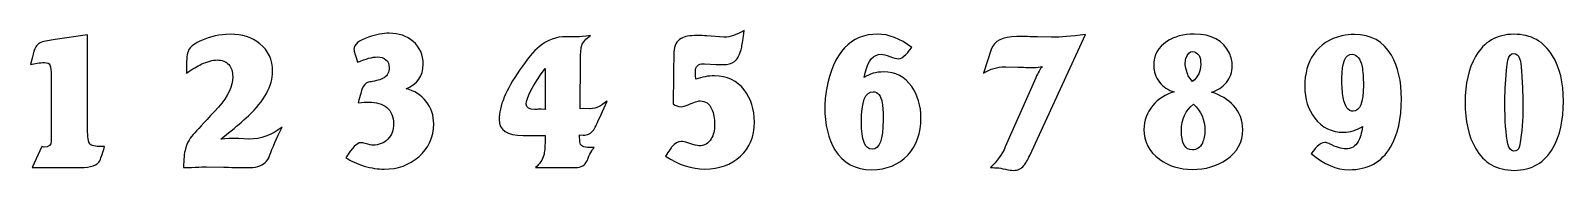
# Model space of a CAD drawing. Header units: centimetres. Extents: x -7.2 to 7.2, y -0.7 to 0.7.
import ezdxf

# ---------------------------------------------------------------- set-up
doc = ezdxf.new("R2010")
doc.units = ezdxf.units.CM
doc.header["$MEASUREMENT"] = 0
doc.layers.add('Layer 1', color=7, linetype='Continuous')

msp = doc.modelspace()

# ---------------------------------------------------------------- linework, layer by layer
at = {"layer": 'Layer 1'}
for points, knots in [([(-6.69193, -0.62645), (-6.69193, -0.62645), (-7.14278, -0.62475), (-7.14278, -0.62475), (-7.14278, -0.62475), (-7.14278, -0.62475), (-7.05289, -0.43002), (-7.05289, -0.43002), (-7.05289, -0.43002), (-7.05289, -0.43002), (-7.02918, -0.4351), (-7.02918, -0.4351), (-7.02918, -0.4351), (-6.98614, -0.4351), (-6.96455, -0.41703), (-6.96455, -0.38091), (-6.96455, -0.38091), (-6.96455, -0.38091), (-6.96455, 0.2356), (-6.96455, 0.2356), (-6.96455, 0.2356), (-6.96455, 0.2761), (-6.9685, 0.30827), (-6.97655, 0.33198), (-6.97655, 0.33198), (-6.98318, 0.3468), (-7.00025, 0.35428), (-7.02763, 0.35428), (-7.02763, 0.35428), (-7.04767, 0.35428), (-7.07081, 0.35188), (-7.09677, 0.34722), (-7.09677, 0.34722), (-7.09677, 0.34722), (-7.15646, 0.3372), (-7.15646, 0.3372), (-7.15646, 0.3372), (-7.15646, 0.3372), (-7.14278, 0.39619), (-7.14278, 0.39619), (-7.14278, 0.39619), (-7.13149, 0.44684), (-7.1202, 0.48128), (-7.10877, 0.49948), (-7.10877, 0.49948), (-7.09085, 0.52968), (-7.06037, 0.5483), (-7.01733, 0.55508), (-7.01733, 0.55508), (-7.01733, 0.55508), (-6.9273, 0.57046), (-6.9273, 0.57046), (-6.9273, 0.57046), (-6.9273, 0.57046), (-6.62447, 0.61251), (-6.62447, 0.61251), (-6.62447, 0.61251), (-6.62447, 0.61251), (-6.62447, -0.29299), (-6.62447, -0.29299), (-6.62447, -0.29299), (-6.62447, -0.36072), (-6.61488, -0.40136), (-6.59555, -0.41478), (-6.59555, -0.41478), (-6.58087, -0.42507), (-6.53755, -0.43015), (-6.4653, -0.43015), (-6.4653, -0.43015), (-6.49014, -0.50677), (-6.50524, -0.55067), (-6.51088, -0.56197), (-6.51088, -0.56197), (-6.53346, -0.60499), (-6.59385, -0.62645), (-6.69193, -0.62645)], [0, 0, 0, 0, 0.05, 0.05, 0.05, 0.05, 0.1, 0.1, 0.1, 0.1, 0.15, 0.15, 0.15, 0.15, 0.2, 0.2, 0.2, 0.2, 0.25, 0.25, 0.25, 0.25, 0.3, 0.3, 0.3, 0.3, 0.35, 0.35, 0.35, 0.35, 0.4, 0.4, 0.4, 0.4, 0.45, 0.45, 0.45, 0.45, 0.5, 0.5, 0.5, 0.5, 0.55, 0.55, 0.55, 0.55, 0.6, 0.6, 0.6, 0.6, 0.65, 0.65, 0.65, 0.65, 0.7, 0.7, 0.7, 0.7, 0.75, 0.75, 0.75, 0.75, 0.8, 0.8, 0.8, 0.8, 0.85, 0.85, 0.85, 0.85, 0.9, 0.9, 0.9, 0.9, 1, 1, 1, 1]), ([(-5.14648, -0.62645), (-5.16539, -0.62645), (-5.19572, -0.62602), (-5.23749, -0.62518), (-5.23749, -0.62518), (-5.29393, -0.62335), (-5.33274, -0.6225), (-5.35391, -0.6225), (-5.35391, -0.6225), (-5.35391, -0.6225), (-5.51295, -0.6198), (-5.51295, -0.6198), (-5.51295, -0.6198), (-5.53764, -0.6198), (-5.5732, -0.62065), (-5.61947, -0.6225), (-5.61947, -0.6225), (-5.67027, -0.62518), (-5.70655, -0.62645), (-5.728, -0.62645), (-5.728, -0.62645), (-5.728, -0.55011), (-5.72234, -0.49153), (-5.71107, -0.45076), (-5.71107, -0.45076), (-5.69512, -0.39446), (-5.66633, -0.34451), (-5.62471, -0.30077), (-5.62471, -0.30077), (-5.58293, -0.25674), (-5.50898, -0.17687), (-5.40288, -0.06087), (-5.40288, -0.06087), (-5.31398, 0.03946), (-5.26953, 0.13358), (-5.26953, 0.22121), (-5.26953, 0.22121), (-5.26953, 0.26848), (-5.28194, 0.30686), (-5.30663, 0.33621), (-5.30663, 0.33621), (-5.33261, 0.36429), (-5.36859, 0.37826), (-5.41487, 0.37826), (-5.41487, 0.37826), (-5.45649, 0.37826), (-5.50602, 0.36472), (-5.56359, 0.33777), (-5.56359, 0.33777), (-5.59746, 0.32182), (-5.64318, 0.29459), (-5.70075, 0.25634), (-5.70075, 0.25634), (-5.70075, 0.25634), (-5.70075, 0.34129), (-5.70075, 0.34129), (-5.70075, 0.34129), (-5.70075, 0.40677), (-5.69229, 0.45319), (-5.67564, 0.48057), (-5.67564, 0.48057), (-5.65858, 0.50653), (-5.62074, 0.53306), (-5.56219, 0.56016), (-5.56219, 0.56016), (-5.47893, 0.59882), (-5.3896, 0.61815), (-5.29393, 0.61815), (-5.29393, 0.61815), (-5.18233, 0.61815), (-5.09004, 0.5888), (-5.01694, 0.5301), (-5.01694, 0.5301), (-4.93693, 0.46674), (-4.897, 0.38095), (-4.897, 0.27257), (-4.897, 0.27257), (-4.897, 0.13696), (-4.97235, -0.0019), (-5.12306, -0.14398), (-5.12306, -0.14398), (-5.17598, -0.19367), (-5.23792, -0.24672), (-5.30861, -0.30315), (-5.30861, -0.30315), (-5.30861, -0.30315), (-5.38114, -0.36059), (-5.38114, -0.36059), (-5.38114, -0.36059), (-5.38114, -0.36059), (-5.30523, -0.35564), (-5.30523, -0.35564), (-5.30523, -0.35564), (-5.29139, -0.35453), (-5.27729, -0.35395), (-5.26276, -0.35395), (-5.26276, -0.35395), (-5.2471, -0.35395), (-5.23016, -0.35453), (-5.21196, -0.35564), (-5.21196, -0.35564), (-5.21196, -0.35564), (-5.11782, -0.36059), (-5.11782, -0.36059), (-5.11782, -0.36059), (-5.11671, -0.36059), (-5.11557, -0.36059), (-5.11459, -0.36059), (-5.11459, -0.36059), (-5.00987, -0.36059), (-4.90743, -0.32347), (-4.80725, -0.24896), (-4.80725, -0.24896), (-4.85917, -0.35213), (-4.89854, -0.44089), (-4.92536, -0.51524), (-4.92536, -0.51524), (-4.94468, -0.56803), (-4.98109, -0.60176), (-5.03485, -0.61658), (-5.03485, -0.61658), (-5.05956, -0.62319), (-5.09681, -0.62645), (-5.14648, -0.62645)], [0, 0, 0, 0, 0.03125, 0.03125, 0.03125, 0.03125, 0.0625, 0.0625, 0.0625, 0.0625, 0.09375, 0.09375, 0.09375, 0.09375, 0.125, 0.125, 0.125, 0.125, 0.15625, 0.15625, 0.15625, 0.15625, 0.1875, 0.1875, 0.1875, 0.1875, 0.21875, 0.21875, 0.21875, 0.21875, 0.25, 0.25, 0.25, 0.25, 0.28125, 0.28125, 0.28125, 0.28125, 0.3125, 0.3125, 0.3125, 0.3125, 0.34375, 0.34375, 0.34375, 0.34375, 0.375, 0.375, 0.375, 0.375, 0.40625, 0.40625, 0.40625, 0.40625, 0.4375, 0.4375, 0.4375, 0.4375, 0.46875, 0.46875, 0.46875, 0.46875, 0.5, 0.5, 0.5, 0.5, 0.53125, 0.53125, 0.53125, 0.53125, 0.5625, 0.5625, 0.5625, 0.5625, 0.59375, 0.59375, 0.59375, 0.59375, 0.625, 0.625, 0.625, 0.625, 0.65625, 0.65625, 0.65625, 0.65625, 0.6875, 0.6875, 0.6875, 0.6875, 0.71875, 0.71875, 0.71875, 0.71875, 0.75, 0.75, 0.75, 0.75, 0.78125, 0.78125, 0.78125, 0.78125, 0.8125, 0.8125, 0.8125, 0.8125, 0.84375, 0.84375, 0.84375, 0.84375, 0.875, 0.875, 0.875, 0.875, 0.90625, 0.90625, 0.90625, 0.90625, 0.9375, 0.9375, 0.9375, 0.9375, 1, 1, 1, 1]), ([(-3.64944, 0.10987), (-3.57266, 0.09068), (-3.51058, 0.05102), (-3.46317, -0.0088), (-3.46317, -0.0088), (-3.41589, -0.06963), (-3.39218, -0.13961), (-3.39218, -0.21878), (-3.39218, -0.21878), (-3.39218, -0.34281), (-3.43904, -0.44497), (-3.53273, -0.52514), (-3.53273, -0.52514), (-3.62092, -0.60202), (-3.72818, -0.64055), (-3.85433, -0.64055), (-3.85433, -0.64055), (-3.91302, -0.64055), (-3.97511, -0.63097), (-4.04073, -0.61163), (-4.04073, -0.61163), (-4.1096, -0.59118), (-4.16731, -0.56519), (-4.21358, -0.53374), (-4.21358, -0.53374), (-4.15376, -0.44089), (-4.10733, -0.39446), (-4.0746, -0.39446), (-4.0746, -0.39446), (-4.06317, -0.39446), (-4.04906, -0.39671), (-4.03197, -0.4011), (-4.03197, -0.4011), (-3.99472, -0.41139), (-3.97101, -0.41647), (-3.96072, -0.41647), (-3.96072, -0.41647), (-3.90315, -0.41647), (-3.85616, -0.39785), (-3.82004, -0.36059), (-3.82004, -0.36059), (-3.78504, -0.32347), (-3.76755, -0.27606), (-3.76755, -0.21835), (-3.76755, -0.21835), (-3.76755, -0.15062), (-3.78856, -0.09982), (-3.83047, -0.06582), (-3.83047, -0.06582), (-3.87351, -0.03195), (-3.93011, -0.01502), (-4.00009, -0.01502), (-4.00009, -0.01502), (-4.02266, -0.01502), (-4.05483, -0.0174), (-4.09648, -0.02206), (-4.09648, -0.02206), (-4.07968, 0.04906), (-4.06727, 0.09378), (-4.05922, 0.11199), (-4.05922, 0.11199), (-4.04581, 0.14219), (-4.0293, 0.16138), (-4.00996, 0.16942), (-4.00996, 0.16942), (-3.99755, 0.17154), (-3.98244, 0.1745), (-3.96453, 0.17803), (-3.96453, 0.17803), (-3.91021, 0.18805), (-3.8738, 0.19934), (-3.8556, 0.21189), (-3.8556, 0.21189), (-3.82412, 0.2332), (-3.80845, 0.26523), (-3.80845, 0.30827), (-3.80845, 0.30827), (-3.80845, 0.33889), (-3.81848, 0.36317), (-3.83867, 0.38109), (-3.83867, 0.38109), (-3.86026, 0.39816), (-3.88677, 0.40663), (-3.91852, 0.40663), (-3.91852, 0.40663), (-3.96593, 0.40663), (-4.02747, 0.39012), (-4.10309, 0.3571), (-4.10309, 0.3571), (-4.12569, 0.4213), (-4.13712, 0.46208), (-4.13712, 0.47916), (-4.13712, 0.47916), (-4.13712, 0.5229), (-4.09195, 0.56016), (-4.00192, 0.59078), (-4.00192, 0.59078), (-3.92826, 0.61561), (-3.86391, 0.62803), (-3.80874, 0.62803), (-3.80874, 0.62803), (-3.71844, 0.62803), (-3.64378, 0.60263), (-3.58509, 0.55197), (-3.58509, 0.55197), (-3.52201, 0.49764), (-3.4904, 0.42652), (-3.4904, 0.33861), (-3.4904, 0.33861), (-3.4904, 0.22883), (-3.54345, 0.15263), (-3.64944, 0.10987)], [0, 0, 0, 0, 0.03448276, 0.03448276, 0.03448276, 0.03448276, 0.06896552, 0.06896552, 0.06896552, 0.06896552, 0.10344828, 0.10344828, 0.10344828, 0.10344828, 0.13793103, 0.13793103, 0.13793103, 0.13793103, 0.17241379, 0.17241379, 0.17241379, 0.17241379, 0.20689655, 0.20689655, 0.20689655, 0.20689655, 0.24137931, 0.24137931, 0.24137931, 0.24137931, 0.27586207, 0.27586207, 0.27586207, 0.27586207, 0.31034483, 0.31034483, 0.31034483, 0.31034483, 0.34482759, 0.34482759, 0.34482759, 0.34482759, 0.37931034, 0.37931034, 0.37931034, 0.37931034, 0.4137931, 0.4137931, 0.4137931, 0.4137931, 0.44827586, 0.44827586, 0.44827586, 0.44827586, 0.48275862, 0.48275862, 0.48275862, 0.48275862, 0.51724138, 0.51724138, 0.51724138, 0.51724138, 0.55172414, 0.55172414, 0.55172414, 0.55172414, 0.5862069, 0.5862069, 0.5862069, 0.5862069, 0.62068966, 0.62068966, 0.62068966, 0.62068966, 0.65517241, 0.65517241, 0.65517241, 0.65517241, 0.68965517, 0.68965517, 0.68965517, 0.68965517, 0.72413793, 0.72413793, 0.72413793, 0.72413793, 0.75862069, 0.75862069, 0.75862069, 0.75862069, 0.79310345, 0.79310345, 0.79310345, 0.79310345, 0.82758621, 0.82758621, 0.82758621, 0.82758621, 0.86206897, 0.86206897, 0.86206897, 0.86206897, 0.89655172, 0.89655172, 0.89655172, 0.89655172, 0.93103448, 0.93103448, 0.93103448, 0.93103448, 1, 1, 1, 1]), ([(-1.99786, -0.32334), (-1.99786, -0.32334), (-2.03172, -0.32008), (-2.03172, -0.32008), (-2.03172, -0.32008), (-2.03061, -0.33252), (-2.02905, -0.35437), (-2.0268, -0.38586), (-2.0268, -0.38586), (-2.02566, -0.42198), (-1.99447, -0.44005), (-1.93338, -0.44005), (-1.93338, -0.44005), (-1.93338, -0.44005), (-1.89456, -0.44005), (-1.89456, -0.44005), (-1.89456, -0.44005), (-1.91377, -0.45923), (-1.93578, -0.49987), (-1.9606, -0.56197), (-1.9606, -0.56197), (-1.9774, -0.60499), (-2.01352, -0.62645), (-2.06898, -0.62645), (-2.06898, -0.62645), (-2.06898, -0.62645), (-2.44138, -0.62645), (-2.44138, -0.62645), (-2.44138, -0.62645), (-2.40187, -0.59033), (-2.37647, -0.55194), (-2.36504, -0.51117), (-2.36504, -0.51117), (-2.357, -0.48307), (-2.35303, -0.43751), (-2.35303, -0.37443), (-2.35303, -0.37443), (-2.35303, -0.37443), (-2.35303, -0.32516), (-2.35303, -0.32516), (-2.35303, -0.32516), (-2.35303, -0.32516), (-2.55822, -0.32516), (-2.55822, -0.32516), (-2.55822, -0.32516), (-2.70736, -0.32516), (-2.78203, -0.2755), (-2.78203, -0.17602), (-2.78203, -0.17602), (-2.78203, -0.05537), (-2.71824, 0.09816), (-2.59052, 0.28443), (-2.59052, 0.28443), (-2.52054, 0.38687), (-2.45902, 0.46011), (-2.40582, 0.50428), (-2.40582, 0.50428), (-2.33245, 0.5651), (-2.24834, 0.59558), (-2.15364, 0.59558), (-2.15364, 0.59558), (-2.15026, 0.59558), (-2.14687, 0.59558), (-2.14322, 0.59558), (-2.14322, 0.59558), (-2.14322, 0.59558), (-2.05204, 0.59416), (-2.05204, 0.59416), (-2.05204, 0.59416), (-2.03045, 0.59416), (-1.98926, 0.59882), (-1.92843, 0.60828), (-1.92843, 0.60828), (-1.97246, 0.57441), (-1.99971, 0.5428), (-2.00987, 0.51359), (-2.00987, 0.51359), (-2.01762, 0.492), (-2.02143, 0.44953), (-2.02143, 0.38617), (-2.02143, 0.38617), (-2.02143, 0.38617), (-2.02355, -0.07624), (-2.02355, -0.07624), (-2.02355, -0.07624), (-2.02355, -0.07624), (-1.99293, -0.07455), (-1.99293, -0.07455), (-1.99293, -0.07455), (-1.99293, -0.07455), (-1.93536, -0.07624), (-1.93536, -0.07624), (-1.93536, -0.07624), (-1.93295, -0.07624), (-1.93055, -0.07624), (-1.9283, -0.07624), (-1.9283, -0.07624), (-1.90247, -0.07624), (-1.87594, -0.06947), (-1.84884, -0.05592), (-1.84884, -0.05592), (-1.83291, -0.04788), (-1.80736, -0.03095), (-1.77238, -0.00512), (-1.77238, -0.00512), (-1.77238, -0.00512), (-1.84519, -0.16586), (-1.84519, -0.16586), (-1.84519, -0.16586), (-1.87355, -0.22682), (-1.89104, -0.26238), (-1.89768, -0.27254), (-1.89768, -0.27254), (-1.92279, -0.30641), (-1.95624, -0.32334), (-1.99786, -0.32334)], [0, 0, 0, 0, 0.03333333, 0.03333333, 0.03333333, 0.03333333, 0.06666667, 0.06666667, 0.06666667, 0.06666667, 0.1, 0.1, 0.1, 0.1, 0.13333333, 0.13333333, 0.13333333, 0.13333333, 0.16666667, 0.16666667, 0.16666667, 0.16666667, 0.2, 0.2, 0.2, 0.2, 0.23333333, 0.23333333, 0.23333333, 0.23333333, 0.26666667, 0.26666667, 0.26666667, 0.26666667, 0.3, 0.3, 0.3, 0.3, 0.33333333, 0.33333333, 0.33333333, 0.33333333, 0.36666667, 0.36666667, 0.36666667, 0.36666667, 0.4, 0.4, 0.4, 0.4, 0.43333333, 0.43333333, 0.43333333, 0.43333333, 0.46666667, 0.46666667, 0.46666667, 0.46666667, 0.5, 0.5, 0.5, 0.5, 0.53333333, 0.53333333, 0.53333333, 0.53333333, 0.56666667, 0.56666667, 0.56666667, 0.56666667, 0.6, 0.6, 0.6, 0.6, 0.63333333, 0.63333333, 0.63333333, 0.63333333, 0.66666667, 0.66666667, 0.66666667, 0.66666667, 0.7, 0.7, 0.7, 0.7, 0.73333333, 0.73333333, 0.73333333, 0.73333333, 0.76666667, 0.76666667, 0.76666667, 0.76666667, 0.8, 0.8, 0.8, 0.8, 0.83333333, 0.83333333, 0.83333333, 0.83333333, 0.86666667, 0.86666667, 0.86666667, 0.86666667, 0.9, 0.9, 0.9, 0.9, 0.93333333, 0.93333333, 0.93333333, 0.93333333, 1, 1, 1, 1]), ([(-0.86009, -0.64055), (-0.98286, -0.64055), (-1.10505, -0.60033), (-1.22683, -0.52006), (-1.22683, -0.52006), (-1.19424, -0.46926), (-1.17505, -0.44031), (-1.16926, -0.43341), (-1.16926, -0.43341), (-1.14119, -0.39954), (-1.1124, -0.38247), (-1.08277, -0.38247), (-1.08277, -0.38247), (-1.06483, -0.38247), (-1.04409, -0.38655), (-1.02038, -0.39446), (-1.02038, -0.39446), (-0.96381, -0.41351), (-0.92936, -0.42311), (-0.91695, -0.42311), (-0.91695, -0.42311), (-0.86586, -0.42311), (-0.82734, -0.40166), (-0.80152, -0.35903), (-0.80152, -0.35903), (-0.77993, -0.32405), (-0.76921, -0.27931), (-0.76921, -0.22499), (-0.76921, -0.22499), (-0.76921, -0.16853), (-0.77781, -0.12112), (-0.7949, -0.08275), (-0.7949, -0.08275), (-0.81747, -0.02984), (-0.85359, -0.00343), (-0.90327, -0.00343), (-0.90327, -0.00343), (-0.92698, -0.00343), (-0.96479, -0.01528), (-1.01657, -0.03899), (-1.01657, -0.03899), (-1.04395, -0.05143), (-1.06499, -0.05762), (-1.07951, -0.05762), (-1.07951, -0.05762), (-1.11126, -0.05762), (-1.13722, -0.04846), (-1.15727, -0.03026), (-1.15727, -0.03026), (-1.15727, -0.03137), (-1.15727, -0.03195), (-1.15727, -0.03195), (-1.15727, -0.03195), (-1.15727, -0.03195), (-1.15571, 0.06287), (-1.15233, 0.25268), (-1.15233, 0.25268), (-1.15233, 0.25268), (-1.14907, 0.45249), (-1.14907, 0.45249), (-1.14907, 0.45249), (-1.14796, 0.51345), (-1.12595, 0.55578), (-1.0829, 0.57963), (-1.0829, 0.57963), (-1.05017, 0.59783), (-1.00048, 0.60686), (-0.93402, 0.60686), (-0.93402, 0.60686), (-0.90243, 0.60686), (-0.87123, 0.60574), (-0.84062, 0.60348), (-0.84062, 0.60348), (-0.84062, 0.60348), (-0.68356, 0.59134), (-0.68356, 0.59134), (-0.68356, 0.59134), (-0.67989, 0.59134), (-0.6765, 0.59134), (-0.67325, 0.59134), (-0.67325, 0.59134), (-0.62599, 0.59134), (-0.56643, 0.61152), (-0.49447, 0.65188), (-0.49447, 0.65188), (-0.50209, 0.58076), (-0.50942, 0.52939), (-0.51635, 0.49807), (-0.51635, 0.49807), (-0.53201, 0.43019), (-0.55445, 0.3856), (-0.58379, 0.36415), (-0.58379, 0.36415), (-0.60863, 0.3451), (-0.64404, 0.33551), (-0.69018, 0.33551), (-0.69018, 0.33551), (-0.71489, 0.33551), (-0.73619, 0.33607), (-0.75439, 0.3372), (-0.75439, 0.3372), (-0.75439, 0.3372), (-0.86277, 0.34383), (-0.86277, 0.34383), (-0.86277, 0.34383), (-0.86602, 0.34383), (-0.86941, 0.34383), (-0.87264, 0.34383), (-0.87264, 0.34383), (-0.92373, 0.34383), (-0.94926, 0.31843), (-0.94926, 0.26777), (-0.94926, 0.26777), (-0.94926, 0.25973), (-0.9487, 0.24844), (-0.94757, 0.23391), (-0.94757, 0.23391), (-0.94616, 0.21782), (-0.94545, 0.20597), (-0.94545, 0.19835), (-0.94545, 0.19835), (-0.88676, 0.2198), (-0.82792, 0.23052), (-0.76921, 0.23052), (-0.76921, 0.23052), (-0.65224, 0.23052), (-0.56008, 0.18649), (-0.49277, 0.09816), (-0.49277, 0.09816), (-0.4297, 0.018), (-0.39808, -0.08259), (-0.39808, -0.2034), (-0.39808, -0.2034), (-0.39808, -0.33548), (-0.44155, -0.44103), (-0.52862, -0.52019), (-0.52862, -0.52019), (-0.61639, -0.60049), (-0.72688, -0.64055), (-0.86009, -0.64055)], [0, 0, 0, 0, 0.02777778, 0.02777778, 0.02777778, 0.02777778, 0.05555556, 0.05555556, 0.05555556, 0.05555556, 0.08333333, 0.08333333, 0.08333333, 0.08333333, 0.11111111, 0.11111111, 0.11111111, 0.11111111, 0.13888889, 0.13888889, 0.13888889, 0.13888889, 0.16666667, 0.16666667, 0.16666667, 0.16666667, 0.19444444, 0.19444444, 0.19444444, 0.19444444, 0.22222222, 0.22222222, 0.22222222, 0.22222222, 0.25, 0.25, 0.25, 0.25, 0.27777778, 0.27777778, 0.27777778, 0.27777778, 0.30555556, 0.30555556, 0.30555556, 0.30555556, 0.33333333, 0.33333333, 0.33333333, 0.33333333, 0.36111111, 0.36111111, 0.36111111, 0.36111111, 0.38888889, 0.38888889, 0.38888889, 0.38888889, 0.41666667, 0.41666667, 0.41666667, 0.41666667, 0.44444444, 0.44444444, 0.44444444, 0.44444444, 0.47222222, 0.47222222, 0.47222222, 0.47222222, 0.5, 0.5, 0.5, 0.5, 0.52777778, 0.52777778, 0.52777778, 0.52777778, 0.55555556, 0.55555556, 0.55555556, 0.55555556, 0.58333333, 0.58333333, 0.58333333, 0.58333333, 0.61111111, 0.61111111, 0.61111111, 0.61111111, 0.63888889, 0.63888889, 0.63888889, 0.63888889, 0.66666667, 0.66666667, 0.66666667, 0.66666667, 0.69444444, 0.69444444, 0.69444444, 0.69444444, 0.72222222, 0.72222222, 0.72222222, 0.72222222, 0.75, 0.75, 0.75, 0.75, 0.77777778, 0.77777778, 0.77777778, 0.77777778, 0.80555556, 0.80555556, 0.80555556, 0.80555556, 0.83333333, 0.83333333, 0.83333333, 0.83333333, 0.86111111, 0.86111111, 0.86111111, 0.86111111, 0.88888889, 0.88888889, 0.88888889, 0.88888889, 0.91666667, 0.91666667, 0.91666667, 0.91666667, 0.94444444, 0.94444444, 0.94444444, 0.94444444, 1, 1, 1, 1]), ([(0.62652, 0.21429), (0.67719, 0.24929), (0.73786, 0.26679), (0.80898, 0.26679), (0.80898, 0.26679), (0.91947, 0.26679), (1.00681, 0.22107), (1.07102, 0.12949), (1.07102, 0.12949), (1.12846, 0.04933), (1.15725, -0.04846), (1.15725, -0.16361), (1.15725, -0.16361), (1.15725, -0.30585), (1.11618, -0.421), (1.0339, -0.50889), (1.0339, -0.50889), (0.94939, -0.60049), (0.83734, -0.64621), (0.69764, -0.64621), (0.69764, -0.64621), (0.54439, -0.64621), (0.43009, -0.58424), (0.35474, -0.46037), (0.35474, -0.46037), (0.29137, -0.35763), (0.25978, -0.22499), (0.25978, -0.06243), (0.25978, -0.06243), (0.25978, -0.00597), (0.26486, 0.04919), (0.27502, 0.10324), (0.27502, 0.10324), (0.33937, 0.44741), (0.49939, 0.61956), (0.75492, 0.61956), (0.75492, 0.61956), (0.85541, 0.61956), (0.96138, 0.57794), (1.07271, 0.49454), (1.07271, 0.49454), (1.04041, 0.45602), (1.02178, 0.43457), (1.01712, 0.43019), (1.01712, 0.43019), (0.99016, 0.4031), (0.96659, 0.38955), (0.94627, 0.38955), (0.94627, 0.38955), (0.92836, 0.38955), (0.90198, 0.39689), (0.86711, 0.41171), (0.86711, 0.41171), (0.83213, 0.42511), (0.80546, 0.43189), (0.78725, 0.43189), (0.78725, 0.43189), (0.71288, 0.43189), (0.66279, 0.37445), (0.63681, 0.25959), (0.63681, 0.25959), (0.63681, 0.25959), (0.62652, 0.21429), (0.62652, 0.21429)], [0, 0, 0, 0, 0.05882353, 0.05882353, 0.05882353, 0.05882353, 0.11764706, 0.11764706, 0.11764706, 0.11764706, 0.17647059, 0.17647059, 0.17647059, 0.17647059, 0.23529412, 0.23529412, 0.23529412, 0.23529412, 0.29411765, 0.29411765, 0.29411765, 0.29411765, 0.35294118, 0.35294118, 0.35294118, 0.35294118, 0.41176471, 0.41176471, 0.41176471, 0.41176471, 0.47058824, 0.47058824, 0.47058824, 0.47058824, 0.52941176, 0.52941176, 0.52941176, 0.52941176, 0.58823529, 0.58823529, 0.58823529, 0.58823529, 0.64705882, 0.64705882, 0.64705882, 0.64705882, 0.70588235, 0.70588235, 0.70588235, 0.70588235, 0.76470588, 0.76470588, 0.76470588, 0.76470588, 0.82352941, 0.82352941, 0.82352941, 0.82352941, 0.88235294, 0.88235294, 0.88235294, 0.88235294, 1, 1, 1, 1]), ([(2.28853, 0.31646), (2.26707, 0.31095), (2.24183, 0.30813), (2.21262, 0.30813), (2.21262, 0.30813), (2.18777, 0.30813), (2.13753, 0.30926), (2.06191, 0.31152), (2.06191, 0.31152), (2.06191, 0.31152), (1.94872, 0.31476), (1.94872, 0.31476), (1.94872, 0.31476), (1.94534, 0.31476), (1.94195, 0.31476), (1.93843, 0.31476), (1.93843, 0.31476), (1.87099, 0.31476), (1.80495, 0.29444), (1.7406, 0.25395), (1.7406, 0.25395), (1.7406, 0.25395), (1.81326, 0.47732), (1.81326, 0.47732), (1.81326, 0.47732), (1.83908, 0.55705), (1.91925, 0.59699), (2.05358, 0.59699), (2.05358, 0.59699), (2.12131, 0.59699), (2.1851, 0.596), (2.24479, 0.59416), (2.24479, 0.59416), (2.24479, 0.59416), (2.37814, 0.58993), (2.37814, 0.58993), (2.37814, 0.58993), (2.38391, 0.58993), (2.39013, 0.58993), (2.39677, 0.58993), (2.39677, 0.58993), (2.45545, 0.58993), (2.55467, 0.59854), (2.6945, 0.61561), (2.6945, 0.61561), (2.6945, 0.61561), (2.1738, -0.51342), (2.1738, -0.51342), (2.1738, -0.51342), (2.15335, -0.55715), (2.13486, -0.58877), (2.11806, -0.60811), (2.11806, -0.60811), (2.09181, -0.63732), (2.05964, -0.65185), (2.0214, -0.65185), (2.0214, -0.65185), (2.00349, -0.65185), (1.97878, -0.64859), (1.94703, -0.64198), (1.94703, -0.64198), (1.91205, -0.63393), (1.88734, -0.62941), (1.87268, -0.62827), (1.87268, -0.62827), (1.85673, -0.62716), (1.83471, -0.62658), (1.80664, -0.62658), (1.80664, -0.62658), (1.86858, -0.56676), (1.91486, -0.50241), (1.94549, -0.43354), (1.94549, -0.43354), (1.94549, -0.43354), (2.22955, 0.21175), (2.22955, 0.21175), (2.22955, 0.21175), (2.25098, 0.25917), (2.27075, 0.29402), (2.28853, 0.31646)], [0, 0, 0, 0, 0.04761905, 0.04761905, 0.04761905, 0.04761905, 0.0952381, 0.0952381, 0.0952381, 0.0952381, 0.14285714, 0.14285714, 0.14285714, 0.14285714, 0.19047619, 0.19047619, 0.19047619, 0.19047619, 0.23809524, 0.23809524, 0.23809524, 0.23809524, 0.28571429, 0.28571429, 0.28571429, 0.28571429, 0.33333333, 0.33333333, 0.33333333, 0.33333333, 0.38095238, 0.38095238, 0.38095238, 0.38095238, 0.42857143, 0.42857143, 0.42857143, 0.42857143, 0.47619048, 0.47619048, 0.47619048, 0.47619048, 0.52380952, 0.52380952, 0.52380952, 0.52380952, 0.57142857, 0.57142857, 0.57142857, 0.57142857, 0.61904762, 0.61904762, 0.61904762, 0.61904762, 0.66666667, 0.66666667, 0.66666667, 0.66666667, 0.71428571, 0.71428571, 0.71428571, 0.71428571, 0.76190476, 0.76190476, 0.76190476, 0.76190476, 0.80952381, 0.80952381, 0.80952381, 0.80952381, 0.85714286, 0.85714286, 0.85714286, 0.85714286, 0.9047619, 0.9047619, 0.9047619, 0.9047619, 1, 1, 1, 1]), ([(3.8701, 0.0777), (3.95561, 0.05187), (4.02433, 0.01012), (4.07626, -0.04746), (4.07626, -0.04746), (4.1337, -0.11083), (4.16233, -0.18533), (4.16233, -0.27098), (4.16233, -0.27098), (4.16233, -0.38951), (4.11153, -0.48323), (4.0098, -0.55207), (4.0098, -0.55207), (3.92061, -0.6129), (3.81451, -0.64338), (3.69159, -0.64338), (3.69159, -0.64338), (3.57305, -0.64338), (3.47047, -0.61121), (3.38369, -0.54673), (3.38369, -0.54673), (3.28759, -0.47701), (3.23947, -0.38459), (3.23947, -0.26944), (3.23947, -0.26944), (3.23947, -0.18816), (3.26714, -0.11408), (3.32244, -0.04746), (3.32244, -0.04746), (3.37551, 0.01562), (3.44198, 0.05795), (3.5217, 0.07939), (3.5217, 0.07939), (3.46568, 0.09618), (3.4201, 0.12723), (3.38509, 0.17238), (3.38509, 0.17238), (3.34911, 0.21754), (3.33106, 0.26904), (3.33106, 0.32662), (3.33106, 0.32662), (3.33106, 0.42243), (3.37155, 0.49694), (3.45269, 0.55014), (3.45269, 0.55014), (3.52268, 0.59642), (3.60861, 0.61956), (3.71021, 0.61956), (3.71021, 0.61956), (3.87066, 0.61956), (3.97974, 0.5603), (4.03732, 0.44191), (4.03732, 0.44191), (4.05523, 0.40437), (4.06428, 0.36486), (4.06428, 0.32323), (4.06428, 0.32323), (4.06428, 0.26453), (4.04621, 0.21316), (4.01022, 0.16914), (4.01022, 0.16914), (3.97424, 0.12398), (3.92754, 0.0935), (3.8701, 0.0777)], [0, 0, 0, 0, 0.05882353, 0.05882353, 0.05882353, 0.05882353, 0.11764706, 0.11764706, 0.11764706, 0.11764706, 0.17647059, 0.17647059, 0.17647059, 0.17647059, 0.23529412, 0.23529412, 0.23529412, 0.23529412, 0.29411765, 0.29411765, 0.29411765, 0.29411765, 0.35294118, 0.35294118, 0.35294118, 0.35294118, 0.41176471, 0.41176471, 0.41176471, 0.41176471, 0.47058824, 0.47058824, 0.47058824, 0.47058824, 0.52941176, 0.52941176, 0.52941176, 0.52941176, 0.58823529, 0.58823529, 0.58823529, 0.58823529, 0.64705882, 0.64705882, 0.64705882, 0.64705882, 0.70588235, 0.70588235, 0.70588235, 0.70588235, 0.76470588, 0.76470588, 0.76470588, 0.76470588, 0.82352941, 0.82352941, 0.82352941, 0.82352941, 0.88235294, 0.88235294, 0.88235294, 0.88235294, 1, 1, 1, 1]), ([(5.28192, -0.24219), (5.22532, -0.27817), (5.16606, -0.29625), (5.10398, -0.29625), (5.10398, -0.29625), (4.99222, -0.29625), (4.90248, -0.25222), (4.83459, -0.1643), (4.83459, -0.1643), (4.77251, -0.08402), (4.74145, 0.01377), (4.74145, 0.12906), (4.74145, 0.12906), (4.74145, 0.25084), (4.76955, 0.35258), (4.82585, 0.43386), (4.82585, 0.43386), (4.88568, 0.51966), (4.97331, 0.57624), (5.08859, 0.60348), (5.08859, 0.60348), (5.12727, 0.61237), (5.16621, 0.61674), (5.20572, 0.61674), (5.20572, 0.61674), (5.36037, 0.61674), (5.47551, 0.55183), (5.55116, 0.42201), (5.55116, 0.42201), (5.61339, 0.31589), (5.64458, 0.18043), (5.64458, 0.01562), (5.64458, 0.01562), (5.64458, -0.17038), (5.61071, -0.32038), (5.54282, -0.43454), (5.54282, -0.43454), (5.45929, -0.57565), (5.33047, -0.64621), (5.15632, -0.64621), (5.15632, -0.64621), (5.03667, -0.64621), (4.9187, -0.59554), (4.80228, -0.49407), (4.80228, -0.49407), (4.83403, -0.45555), (4.8521, -0.43412), (4.85647, -0.4296), (4.85647, -0.4296), (4.88242, -0.40491), (4.90613, -0.39263), (4.92759, -0.39263), (4.92759, -0.39263), (4.94, -0.39263), (4.95354, -0.39531), (4.96823, -0.40081), (4.96823, -0.40081), (4.96823, -0.40081), (4.9719, -0.4042), (4.9719, -0.4042), (4.9719, -0.4042), (5.03511, -0.43565), (5.08591, -0.45148), (5.1243, -0.45148), (5.1243, -0.45148), (5.17637, -0.45148), (5.21545, -0.42846), (5.24141, -0.38231), (5.24141, -0.38231), (5.25821, -0.35199), (5.27176, -0.30527), (5.28192, -0.24219)], [0, 0, 0, 0, 0.05263158, 0.05263158, 0.05263158, 0.05263158, 0.10526316, 0.10526316, 0.10526316, 0.10526316, 0.15789474, 0.15789474, 0.15789474, 0.15789474, 0.21052632, 0.21052632, 0.21052632, 0.21052632, 0.26315789, 0.26315789, 0.26315789, 0.26315789, 0.31578947, 0.31578947, 0.31578947, 0.31578947, 0.36842105, 0.36842105, 0.36842105, 0.36842105, 0.42105263, 0.42105263, 0.42105263, 0.42105263, 0.47368421, 0.47368421, 0.47368421, 0.47368421, 0.52631579, 0.52631579, 0.52631579, 0.52631579, 0.57894737, 0.57894737, 0.57894737, 0.57894737, 0.63157895, 0.63157895, 0.63157895, 0.63157895, 0.68421053, 0.68421053, 0.68421053, 0.68421053, 0.73684211, 0.73684211, 0.73684211, 0.73684211, 0.78947368, 0.78947368, 0.78947368, 0.78947368, 0.84210526, 0.84210526, 0.84210526, 0.84210526, 0.89473684, 0.89473684, 0.89473684, 0.89473684, 1, 1, 1, 1]), ([(6.69797, -0.65185), (6.53554, -0.65185), (6.41489, -0.58313), (6.33588, -0.44555), (6.33588, -0.44555), (6.27138, -0.33477), (6.23921, -0.19181), (6.23921, -0.01685), (6.23921, -0.01685), (6.23921, 0.15573), (6.27138, 0.29797), (6.33588, 0.40973), (6.33588, 0.40973), (6.41489, 0.54873), (6.53443, 0.61815), (6.69429, 0.61815), (6.69429, 0.61815), (6.8546, 0.61815), (6.97525, 0.55141), (7.05653, 0.41806), (7.05653, 0.41806), (7.12313, 0.30757), (7.15644, 0.16646), (7.15644, -0.00528), (7.15644, -0.00528), (7.15644, -0.18364), (7.12482, -0.32855), (7.06148, -0.44018), (7.06148, -0.44018), (6.98245, -0.58128), (6.86124, -0.65185), (6.69797, -0.65185)], [0, 0, 0, 0, 0.11111111, 0.11111111, 0.11111111, 0.11111111, 0.22222222, 0.22222222, 0.22222222, 0.22222222, 0.33333333, 0.33333333, 0.33333333, 0.33333333, 0.44444444, 0.44444444, 0.44444444, 0.44444444, 0.55555556, 0.55555556, 0.55555556, 0.55555556, 0.66666667, 0.66666667, 0.66666667, 0.66666667, 0.77777778, 0.77777778, 0.77777778, 0.77777778, 1, 1, 1, 1]), ([(3.69667, 0.45715), (3.66605, 0.45715), (3.6446, 0.43513), (3.63205, 0.39139), (3.63205, 0.39139), (3.6274, 0.37431), (3.62499, 0.35893), (3.62499, 0.34553), (3.62499, 0.34553), (3.62499, 0.33198), (3.62909, 0.30997), (3.63713, 0.27935), (3.63713, 0.27935), (3.64531, 0.24901), (3.65264, 0.22925), (3.65928, 0.22022), (3.65928, 0.22022), (3.65928, 0.22022), (3.69344, 0.17648), (3.69344, 0.17648), (3.69344, 0.17648), (3.74466, 0.21909), (3.77033, 0.27215), (3.77033, 0.33565), (3.77033, 0.33565), (3.77033, 0.37502), (3.76525, 0.4031), (3.75509, 0.41989), (3.75509, 0.41989), (3.7345, 0.44473), (3.71503, 0.45715), (3.69667, 0.45715)], [0, 0, 0, 0, 0.11111111, 0.11111111, 0.11111111, 0.11111111, 0.22222222, 0.22222222, 0.22222222, 0.22222222, 0.33333333, 0.33333333, 0.33333333, 0.33333333, 0.44444444, 0.44444444, 0.44444444, 0.44444444, 0.55555556, 0.55555556, 0.55555556, 0.55555556, 0.66666667, 0.66666667, 0.66666667, 0.66666667, 0.77777778, 0.77777778, 0.77777778, 0.77777778, 1, 1, 1, 1]), ([(5.18384, 0.43189), (5.12034, 0.43189), (5.08859, 0.35724), (5.08859, 0.20808), (5.08859, 0.20808), (5.08859, 0.13146), (5.09255, 0.07163), (5.1006, 0.02858), (5.1006, 0.02858), (5.11639, -0.05719), (5.14743, -0.10011), (5.19373, -0.10011), (5.19373, -0.10011), (5.25723, -0.10011), (5.28898, -0.01925), (5.28898, 0.14233), (5.28898, 0.14233), (5.28898, 0.21683), (5.28501, 0.2737), (5.27697, 0.31321), (5.27697, 0.31321), (5.26117, 0.39238), (5.23014, 0.43189), (5.18384, 0.43189)], [0, 0, 0, 0, 0.14285714, 0.14285714, 0.14285714, 0.14285714, 0.28571429, 0.28571429, 0.28571429, 0.28571429, 0.42857143, 0.42857143, 0.42857143, 0.42857143, 0.57142857, 0.57142857, 0.57142857, 0.57142857, 0.71428571, 0.71428571, 0.71428571, 0.71428571, 1, 1, 1, 1]), ([(6.69233, 0.43852), (6.66833, 0.43852), (6.65055, 0.41763), (6.63912, 0.37615), (6.63912, 0.37615), (6.63362, 0.35569), (6.62896, 0.32464), (6.62544, 0.28301), (6.62544, 0.28301), (6.61542, 0.15982), (6.61034, 0.05991), (6.61034, -0.01671), (6.61034, -0.01671), (6.61034, -0.19054), (6.61994, -0.31982), (6.63912, -0.40449), (6.63912, -0.40449), (6.64957, -0.44962), (6.66833, -0.47222), (6.69556, -0.47222), (6.69556, -0.47222), (6.71842, -0.47222), (6.73509, -0.45978), (6.74538, -0.4351), (6.74538, -0.4351), (6.74877, -0.42592), (6.75271, -0.4039), (6.75752, -0.36893), (6.75752, -0.36893), (6.77234, -0.2515), (6.77967, -0.13411), (6.77967, -0.01671), (6.77967, -0.01671), (6.77967, 0.0125), (6.77446, 0.11241), (6.76414, 0.28301), (6.76414, 0.28301), (6.76316, 0.30432), (6.76033, 0.3324), (6.75583, 0.3674), (6.75583, 0.3674), (6.74665, 0.40592), (6.7317, 0.42864), (6.71109, 0.43513), (6.71109, 0.43513), (6.71109, 0.43513), (6.69233, 0.43852), (6.69233, 0.43852)], [0, 0, 0, 0, 0.07692308, 0.07692308, 0.07692308, 0.07692308, 0.15384615, 0.15384615, 0.15384615, 0.15384615, 0.23076923, 0.23076923, 0.23076923, 0.23076923, 0.30769231, 0.30769231, 0.30769231, 0.30769231, 0.38461538, 0.38461538, 0.38461538, 0.38461538, 0.46153846, 0.46153846, 0.46153846, 0.46153846, 0.53846154, 0.53846154, 0.53846154, 0.53846154, 0.61538462, 0.61538462, 0.61538462, 0.61538462, 0.69230769, 0.69230769, 0.69230769, 0.69230769, 0.76923077, 0.76923077, 0.76923077, 0.76923077, 0.84615385, 0.84615385, 0.84615385, 0.84615385, 1, 1, 1, 1]), ([(-2.35303, 0.29797), (-2.46974, 0.13555), (-2.52803, 0.02506), (-2.52803, -0.03365), (-2.52803, -0.03365), (-2.52803, -0.06638), (-2.50093, -0.08275), (-2.44675, -0.08275), (-2.44675, -0.08275), (-2.44421, -0.08275), (-2.44193, -0.08275), (-2.43968, -0.08275), (-2.43968, -0.08275), (-2.42177, -0.08275), (-2.40764, -0.08233), (-2.39735, -0.08119), (-2.39735, -0.08119), (-2.39156, -0.08119), (-2.38875, -0.08119), (-2.38875, -0.08119), (-2.38875, -0.08119), (-2.38875, -0.08119), (-2.38931, -0.08119), (-2.39044, -0.08119), (-2.39044, -0.08119), (-2.39044, -0.08119), (-2.3498, -0.08275), (-2.3498, -0.08275), (-2.3498, -0.08275), (-2.35192, -0.07513), (-2.35303, -0.06667), (-2.35303, -0.05762), (-2.35303, -0.05762), (-2.35303, -0.05762), (-2.35303, 0.29797), (-2.35303, 0.29797)], [0, 0, 0, 0, 0.1, 0.1, 0.1, 0.1, 0.2, 0.2, 0.2, 0.2, 0.3, 0.3, 0.3, 0.3, 0.4, 0.4, 0.4, 0.4, 0.5, 0.5, 0.5, 0.5, 0.6, 0.6, 0.6, 0.6, 0.7, 0.7, 0.7, 0.7, 0.8, 0.8, 0.8, 0.8, 1, 1, 1, 1]), ([(0.71132, 0.08193), (0.63795, 0.08193), (0.60125, -0.01219), (0.60125, -0.20057), (0.60125, -0.20057), (0.60125, -0.37062), (0.63456, -0.45571), (0.70103, -0.45571), (0.70103, -0.45571), (0.77003, -0.45571), (0.80445, -0.3644), (0.80445, -0.18195), (0.80445, -0.18195), (0.80445, -0.10871), (0.80165, -0.05677), (0.79614, -0.02629), (0.79614, -0.02629), (0.78371, 0.04581), (0.7555, 0.08193), (0.71132, 0.08193)], [0, 0, 0, 0, 0.16666667, 0.16666667, 0.16666667, 0.16666667, 0.33333333, 0.33333333, 0.33333333, 0.33333333, 0.5, 0.5, 0.5, 0.5, 0.66666667, 0.66666667, 0.66666667, 0.66666667, 1, 1, 1, 1]), ([(3.70217, -0.03518), (3.62697, -0.09291), (3.58943, -0.17433), (3.58943, -0.2796), (3.58943, -0.2796), (3.58943, -0.40081), (3.62414, -0.46135), (3.69344, -0.46135), (3.69344, -0.46135), (3.7345, -0.46135), (3.76511, -0.43976), (3.78543, -0.39671), (3.78543, -0.39671), (3.80152, -0.36385), (3.80956, -0.32432), (3.80956, -0.27791), (3.80956, -0.27791), (3.80956, -0.1797), (3.77371, -0.09868), (3.70217, -0.03518)], [0, 0, 0, 0, 0.16666667, 0.16666667, 0.16666667, 0.16666667, 0.33333333, 0.33333333, 0.33333333, 0.33333333, 0.5, 0.5, 0.5, 0.5, 0.66666667, 0.66666667, 0.66666667, 0.66666667, 1, 1, 1, 1])]:
    msp.add_open_spline(points, degree=3, knots=knots, dxfattribs=at)

doc.saveas('drawing.dxf')
